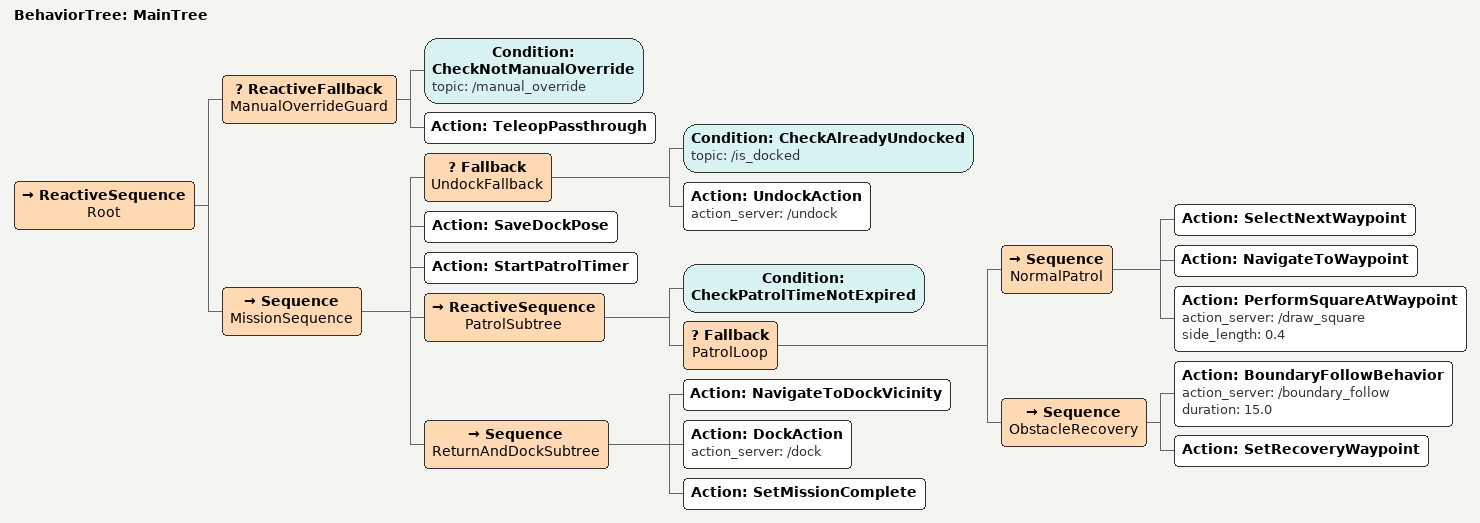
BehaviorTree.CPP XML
<root main_tree_to_execute="MainTree">
  <BehaviorTree ID="MainTree">
    <ReactiveSequence name="Root">

      <!-- Manual Override Guard: checked EVERY tick -->
      <ReactiveFallback name="ManualOverrideGuard">
        <Condition ID="CheckNotManualOverride" topic="/manual_override"/>
        <Action ID="TeleopPassthrough"/>
      </ReactiveFallback>

      <!-- Mission Sequence -->
      <Sequence name="MissionSequence">

        <!-- 1. Undock (skip if already undocked) -->
        <Fallback name="UndockFallback">
          <Condition ID="CheckAlreadyUndocked" topic="/is_docked"/>
          <Action ID="UndockAction" action_server="/undock"/>
        </Fallback>

        <!-- 2. Save dock position -->
        <Action ID="SaveDockPose"/>

        <!-- 3. Start patrol timer -->
        <Action ID="StartPatrolTimer"/>

        <!-- 4. Patrol (time-limited) -->
        <ReactiveSequence name="PatrolSubtree">
          <Condition ID="CheckPatrolTimeNotExpired"/>

          <Fallback name="PatrolLoop">
            <!-- Normal patrol: waypoint → navigate → draw square -->
            <Sequence name="NormalPatrol">
              <Action ID="SelectNextWaypoint"/>
              <Action ID="NavigateToWaypoint"/>
              <Action ID="PerformSquareAtWaypoint"
                      action_server="/draw_square"
                      side_length="0.4"/>
            </Sequence>

            <!-- Recovery: wall-follow → new waypoint -->
            <Sequence name="ObstacleRecovery">
              <Action ID="BoundaryFollowBehavior"
                      action_server="/boundary_follow"
                      duration="15.0"/>
              <Action ID="SetRecoveryWaypoint"/>
            </Sequence>
          </Fallback>
        </ReactiveSequence>

        <!-- 5. Return and dock -->
        <Sequence name="ReturnAndDockSubtree">
          <Action ID="NavigateToDockVicinity"/>
          <Action ID="DockAction" action_server="/dock"/>
          <Action ID="SetMissionComplete"/>
        </Sequence>

      </Sequence>
    </ReactiveSequence>
  </BehaviorTree>
</root>
